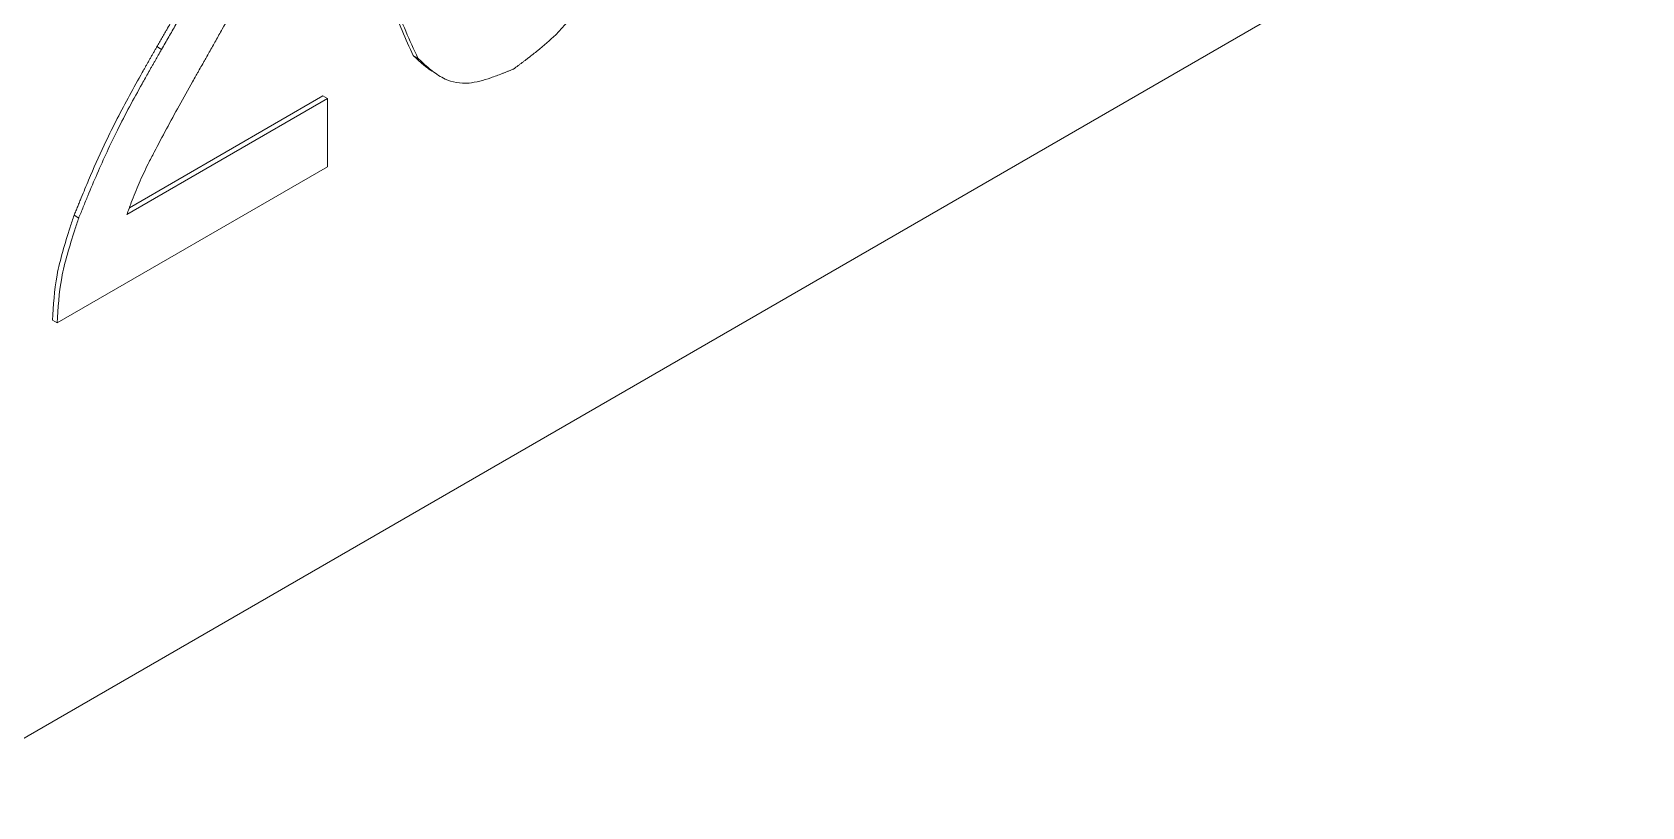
# Model space of a CAD drawing. Header units: millimetres. Extents: x -489 to 1607, y 116 to 1738.
# Drawn here: x 1272.559 to 1275.009, y 1295.614 to 1296.793 of the extents above; entities that cross this region are included whole.
import ezdxf

# ---------------------------------------------------------------- set-up
doc = ezdxf.new("R2010")
doc.units = ezdxf.units.MM

msp = doc.modelspace()

# ---------------------------------------------------------------- linework, layer by layer
at = {"color": 7, "linetype": 'Continuous', "lineweight": 15}
for p, q in [((1278.5367, 1299.177), (1264.3946, 1291.013)), ((1272.7558, 1296.7667), (1272.7487, 1296.7708)), ((1273.1389, 1296.7572), (1273.146, 1296.7531)), ((1273.0014, 1296.6958), (1272.7067, 1296.5256)), ((1273.0085, 1296.6917), (1273.0014, 1296.6958)), ((1273.0085, 1296.6917), (1272.7029, 1296.5153)), ((1273.0085, 1296.5882), (1273.0085, 1296.6917)), ((1272.5968, 1296.3505), (1273.0085, 1296.5882)), ((1272.6296, 1296.5101), (1272.6226, 1296.5142)), ((1272.5968, 1296.3505), (1272.5897, 1296.3546))]:
    msp.add_line(p, q, dxfattribs=at)
for points, knots in [([(1273.0822, 1297.0713), (1273.0822, 1297.0659), (1273.0822, 1297.055), (1273.0823, 1297.0414), (1273.0824, 1297.0279), (1273.0826, 1297.0089), (1273.0834, 1296.9713), (1273.0862, 1296.9294), (1273.0933, 1296.8796), (1273.1045, 1296.8376), (1273.1216, 1296.7949), (1273.1332, 1296.7698), (1273.1389, 1296.7572)], [0, 0, 0, 0, 0.045784, 0.091568, 0.114495, 0.160283, 0.251819, 0.435128, 0.526767, 0.71036, 0.855042, 1, 1, 1, 1]), ([(1273.0893, 1297.0673), (1273.0893, 1297.0618), (1273.0893, 1297.0455), (1273.0894, 1297.0183), (1273.0902, 1296.9753), (1273.0926, 1296.9331), (1273.099, 1296.8828), (1273.1096, 1296.8389), (1273.1273, 1296.7938), (1273.1398, 1296.7667), (1273.146, 1296.7531)], [0, 0, 0, 0, 0.045784, 0.137355, 0.228949, 0.412256, 0.503836, 0.687442, 0.843461, 1, 1, 1, 1]), ([(1272.889, 1297.0424), (1272.8863, 1297.0364), (1272.8729, 1297.0063), (1272.8483, 1296.9521), (1272.8179, 1296.8928), (1272.795, 1296.8515), (1272.7831, 1296.8304), (1272.7768, 1296.8194), (1272.7732, 1296.8131), (1272.7695, 1296.8068), (1272.766, 1296.8005), (1272.7623, 1296.7943), (1272.7596, 1296.7896), (1272.7569, 1296.7849), (1272.7542, 1296.7802), (1272.7514, 1296.7755), (1272.7496, 1296.7723), (1272.7487, 1296.7708)], [0, 0, 0, 0, 0.065104, 0.325674, 0.586459, 0.716721, 0.787555, 0.822935, 0.840676, 0.858348, 0.893795, 0.911433, 0.92914, 0.94688, 0.964587, 0.982259, 1, 1, 1, 1]), ([(1272.8961, 1297.0383), (1272.8934, 1297.0323), (1272.8799, 1297.0022), (1272.8554, 1296.948), (1272.825, 1296.8887), (1272.7985, 1296.8411), (1272.7829, 1296.8138), (1272.7721, 1296.7949), (1272.7666, 1296.7855), (1272.7612, 1296.7761), (1272.7576, 1296.7698), (1272.7558, 1296.7667)], [0, 0, 0, 0, 0.065105, 0.325674, 0.58646, 0.716722, 0.858348, 0.893795, 0.929174, 0.964621, 1, 1, 1, 1]), ([(1272.8236, 1296.7538), (1272.8252, 1296.7567), (1272.8285, 1296.7625), (1272.8334, 1296.7712), (1272.8399, 1296.7828), (1272.8513, 1296.8032), (1272.8739, 1296.844), (1272.9049, 1296.9021), (1272.9286, 1296.9521), (1272.9409, 1296.9791), (1272.9432, 1296.9842), (1272.9448, 1296.9878), (1272.9468, 1296.9922), (1272.9494, 1296.998), (1272.9527, 1297.0054), (1272.9559, 1297.0127), (1272.9585, 1297.0185), (1272.9604, 1297.0229), (1272.962, 1297.0266), (1272.9637, 1297.0302), (1272.9653, 1297.0339), (1272.9672, 1297.0383), (1272.9685, 1297.0412), (1272.9691, 1297.0427)], [0, 0, 0, 0, 0.030762, 0.061524, 0.092287, 0.15375, 0.276809, 0.522912, 0.761178, 0.790988, 0.79849, 0.81342, 0.828322, 0.843274, 0.873076, 0.902977, 0.917877, 0.932776, 0.947751, 0.955201, 0.970151, 0.98505, 1, 1, 1, 1]), ([(1273.2918, 1296.7368), (1273.2941, 1296.7385), (1273.2976, 1296.7411), (1273.3023, 1296.7446), (1273.3058, 1296.7473), (1273.3087, 1296.7495), (1273.3116, 1296.7517), (1273.318, 1296.7566), (1273.3331, 1296.7685), (1273.36, 1296.7914), (1273.3976, 1296.8361), (1273.4183, 1296.8795), (1273.4302, 1296.9064), (1273.4322, 1296.911), (1273.4342, 1296.9156), (1273.4362, 1296.9202), (1273.4382, 1296.9248), (1273.4401, 1296.9294), (1273.4421, 1296.934), (1273.4434, 1296.9371), (1273.4441, 1296.9386)], [0, 0, 0, 0, 0.037082, 0.055639, 0.074196, 0.092754, 0.101986, 0.120577, 0.194752, 0.343376, 0.554989, 0.849241, 0.868038, 0.886863, 0.905718, 0.924543, 0.94343, 0.962287, 0.981143, 1, 1, 1, 1]), ([(1272.7487, 1296.7708), (1272.7479, 1296.7693), (1272.7466, 1296.7671), (1272.745, 1296.7642), (1272.7437, 1296.7621), (1272.7425, 1296.7599), (1272.7413, 1296.7577), (1272.74, 1296.7556), (1272.7388, 1296.7534), (1272.7375, 1296.7512), (1272.7363, 1296.749), (1272.7351, 1296.7469), (1272.7338, 1296.7447), (1272.7326, 1296.7425), (1272.7314, 1296.7403), (1272.7302, 1296.7382), (1272.7277, 1296.7338), (1272.7191, 1296.7186), (1272.6981, 1296.6807), (1272.6707, 1296.6276), (1272.6484, 1296.5768), (1272.6368, 1296.5489), (1272.6322, 1296.5377), (1272.6308, 1296.5344), (1272.6294, 1296.531), (1272.6281, 1296.5277), (1272.6267, 1296.5243), (1272.6253, 1296.5209), (1272.6239, 1296.5176), (1272.623, 1296.5153), (1272.6226, 1296.5142)], [0, 0, 0, 0, 0.0173778, 0.0260848, 0.0347183, 0.0433891, 0.0520599, 0.0607669, 0.0694377, 0.0781447, 0.0868155, 0.0954863, 0.1041571, 0.1128279, 0.1214987, 0.1302439, 0.1389147, 0.1735641, 0.3125062, 0.5905192, 0.7949609, 0.8974651, 0.9102702, 0.9230753, 0.9358804, 0.9486582, 0.9615512, 0.974329, 0.9871341, 1, 1, 1, 1]), ([(1272.7558, 1296.7667), (1272.7541, 1296.7638), (1272.7516, 1296.7594), (1272.7483, 1296.7536), (1272.7459, 1296.7493), (1272.7434, 1296.745), (1272.7409, 1296.7406), (1272.7384, 1296.7363), (1272.7335, 1296.7275), (1272.7164, 1296.697), (1272.6887, 1296.6461), (1272.6623, 1296.5887), (1272.647, 1296.5523), (1272.64, 1296.5355), (1272.6366, 1296.527), (1272.6337, 1296.52), (1272.6314, 1296.5144), (1272.6302, 1296.5116), (1272.6296, 1296.5101)], [0, 0, 0, 0, 0.034719, 0.052061, 0.069439, 0.086817, 0.104159, 0.121501, 0.138917, 0.20833, 0.486254, 0.742326, 0.871167, 0.90332, 0.935506, 0.967753, 0.983833, 1, 1, 1, 1]), ([(1272.7353, 1296.5926), (1272.7384, 1296.5985), (1272.7538, 1296.628), (1272.776, 1296.6697), (1272.7977, 1296.7082), (1272.8072, 1296.7249), (1272.8106, 1296.731), (1272.8141, 1296.7371), (1272.8175, 1296.7431), (1272.821, 1296.7492), (1272.8227, 1296.7522), (1272.8236, 1296.7538)], [0, 0, 0, 0, 0.108826, 0.543947, 0.771965, 0.828874, 0.857415, 0.885955, 0.942978, 0.971403, 1, 1, 1, 1]), ([(1273.1389, 1296.7572), (1273.1393, 1296.7569), (1273.14, 1296.7562), (1273.1411, 1296.7552), (1273.1422, 1296.7542), (1273.1432, 1296.7532), (1273.1441, 1296.7524), (1273.145, 1296.7516), (1273.1459, 1296.7507), (1273.1469, 1296.7499), (1273.1478, 1296.7491), (1273.1487, 1296.7483), (1273.1498, 1296.7473), (1273.1507, 1296.7465), (1273.1516, 1296.7457), (1273.1525, 1296.7449), (1273.1547, 1296.743), (1273.1596, 1296.7388), (1273.1645, 1296.7357), (1273.1678, 1296.7336)], [0, 0, 0, 0, 0.038774, 0.077916, 0.116832, 0.155975, 0.194891, 0.214278, 0.253562, 0.292478, 0.312008, 0.350924, 0.389984, 0.429043, 0.44821, 0.487414, 0.526255, 0.682353, 1, 1, 1, 1]), ([(1273.146, 1296.7531), (1273.1467, 1296.7525), (1273.1489, 1296.7505), (1273.1525, 1296.7472), (1273.1561, 1296.7439), (1273.1612, 1296.7394), (1273.1709, 1296.7313), (1273.1903, 1296.7181), (1273.2204, 1296.7124), (1273.2515, 1296.7213), (1273.27, 1296.7281), (1273.2787, 1296.7316), (1273.2831, 1296.7333), (1273.2874, 1296.7351), (1273.2903, 1296.7362), (1273.2918, 1296.7368)], [0, 0, 0, 0, 0.019995, 0.060001, 0.10008, 0.120071, 0.200118, 0.360482, 0.604843, 0.800462, 0.900202, 0.925131, 0.95006, 0.97503, 1, 1, 1, 1]), ([(1272.7029, 1296.5153), (1272.7051, 1296.5214), (1272.7109, 1296.5374), (1272.7213, 1296.5633), (1272.7306, 1296.5828), (1272.7353, 1296.5926)], [0, 0, 0, 0, 0.23442, 0.616021, 1, 1, 1, 1]), ([(1272.6226, 1296.5142), (1272.6206, 1296.5081), (1272.6104, 1296.4777), (1272.5937, 1296.4223), (1272.591, 1296.3771), (1272.5897, 1296.3546)], [0, 0, 0, 0, 0.111107, 0.557473, 1, 1, 1, 1]), ([(1272.6296, 1296.5101), (1272.6276, 1296.5041), (1272.6175, 1296.4736), (1272.6008, 1296.4183), (1272.5981, 1296.3731), (1272.5968, 1296.3505)], [0, 0, 0, 0, 0.111107, 0.557473, 1, 1, 1, 1])]:
    msp.add_open_spline(points, degree=3, knots=knots, dxfattribs=at)

doc.saveas('drawing.dxf')
